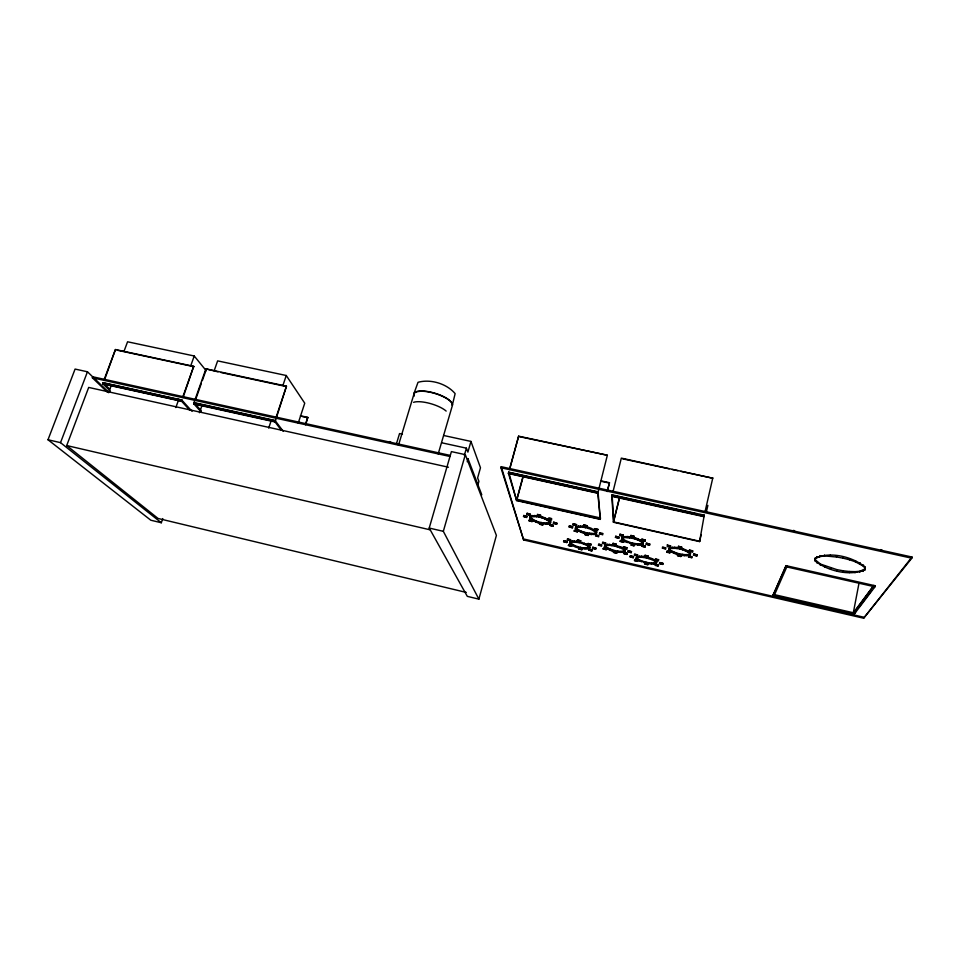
<?xml version="1.0" encoding="UTF-8"?>
<svg xmlns="http://www.w3.org/2000/svg" width="960" height="960" viewBox="0 0 960 960"><rect width="100%" height="100%" fill="white"/><g stroke="black" fill="none" stroke-linecap="round" stroke-linejoin="round"><path stroke-width="1.44" d="M864.864 570L865.164 567.072C852.42 556.56 830.52 551.316 815.232 558.06L815.148 561C828.168 571.224 849.324 576.228 864.864 570L865.164 567.072M529.668 518.016L529.776 517.296C536.52 515.34 545.388 517.836 550.428 522.684L550.272 523.392C543.504 525.264 534.768 522.804 529.668 518.016L530.052 516.3C536.784 514.332 545.652 516.828 550.692 521.688L550.536 522.396C543.768 524.28 535.02 521.82 529.932 517.02L530.052 516.3M704.004 516.288L611.82 495.948L613.464 522.252L699.588 541.584L704.256 515.16L612.108 494.832L611.844 496.344L703.932 516.672L704.256 515.16M707.88 505.392L706.272 512.412M612.84 492.42L621.324 458.124L712.752 478.212L680.832 471.348M911.784 558.204L912 557.028L501.24 466.68L500.94 467.772L523.632 539.964L863.64 618.216L911.784 558.204L500.94 467.772M874.944 586.812L875.148 585.732L785.976 565.644L773.016 595.344L854.316 614.028L874.944 586.812L785.76 566.712L773.016 595.344M863.64 618.216L912 557.028M859.716 572.352L859.932 571.248L865.08 568.884M859.092 582.684L853.14 613.752L873.864 585.432L853.332 612.756L773.22 594.36M864.948 568.2L863.316 566.124L863.532 564.996M854.316 614.028L856.308 610.656M863.064 571.416L863.28 570.3M863.316 566.124L855.336 561.768L855.552 560.64M855.048 572.76L855.264 571.656L859.932 571.248M860.04 563.928L860.256 562.8M855.336 561.768L849.552 559.8L849.768 558.66M849.408 572.616L849.624 571.512L855.264 571.656M836.7 570.744L836.916 569.652L820.488 564.084L815.364 559.896L815.232 558.06M849.552 559.8L843.084 558.156L843.3 557.016M843.156 571.92L843.372 570.828L849.624 571.512M830.484 569.16L830.7 568.068M815.004 559.176C820.74 554.232 829.5 556.68 836.412 556.956L836.628 555.828M824.304 556.2L824.532 555.072M824.88 567.264L825.096 566.172M829.992 556.296L830.22 555.168M815.148 561L815.364 559.896M816.564 557.7L816.78 556.584M816.936 563.04L817.164 561.948M819.732 556.68L819.948 555.564M820.26 565.176L820.488 564.084M785.76 566.712L785.976 565.644M787.236 565.932L774.156 595.608L774.36 594.624M690.384 554.448L690.348 552.6C684.624 548.34 676.38 546.216 669.396 547.896L669.06 550.416C674.808 554.616 682.944 556.704 689.916 555.108L690.108 553.632C684.384 549.372 676.14 547.248 669.156 548.916L668.736 549.588M704.916 512.28L712.824 477.792M699.588 541.584L701.184 534.552M685.236 550.74L685.476 549.708M684.684 555.696L684.924 554.676L688.992 554.532L690.624 553.428M687.444 551.7L687.684 550.68M686.964 555.744L687.204 554.736M689.1 552.696L689.34 551.664M688.752 555.552L688.992 554.532M689.916 555.108L690.156 554.088M690.108 553.632L690.348 552.6M676.992 548.592L677.232 547.56M676.5 554.136L676.74 553.128L670.332 550.332L668.976 548.568M679.824 549.12L680.064 548.088M679.272 554.868L679.512 553.848L684.924 554.676M682.632 549.852L682.872 548.832M682.056 555.396L682.296 554.376M669.156 548.916L669.396 547.896M669.06 550.416L669.3 549.396M670.284 548.46L670.524 547.44M670.092 551.352L670.332 550.332M672.048 548.244L672.288 547.224M671.748 552.324L671.988 551.316M674.34 548.292L674.58 547.26M673.944 553.272L674.172 552.264M636.024 560.556L634.368 560.616L637.716 561.372L634.656 559.548L651.444 564.108L656.244 563.592L656.52 561.24C651.012 557.376 643.332 555.204 636.708 556.752L636.144 558.336L637.944 560.412L636.288 560.472M648.996 563.808L649.224 562.836L655.428 563.028L656.844 562.008M656.616 562.98L655.272 561.348L651.528 559.5L651.756 558.528M651.444 564.108L651.684 563.136M653.652 560.412L653.88 559.44M653.568 564.168L653.796 563.196M655.272 561.348L655.512 560.364M655.2 563.988L655.428 563.028M656.28 562.224L656.52 561.24M656.244 563.592L656.472 562.62M641.28 561.792L641.52 560.82L637.776 559.008L636.54 557.4M636.144 558.336L639.096 557.112L643.704 557.46L643.932 556.488M643.74 562.608L643.968 561.648L641.52 560.82M643.704 557.46L646.368 557.976L646.608 556.992M646.356 563.292L646.596 562.332L649.224 562.836M651.528 559.5L649.032 558.672L649.272 557.688M623.532 540.912L622.512 541.38L620.292 540.42L637.836 544.992L638.076 543.984L641.952 543.792L643.368 542.652C638.508 537.408 629.232 535.536 622.344 537.18L621.78 538.872L623.304 540.66L623.544 539.652L622.032 537.864M637.836 544.992L641.712 544.8L643.128 543.672L639.96 540.888L640.2 539.868M636.48 557.724L636.708 556.752M636.516 559.104L636.744 558.132M640.02 545.028L640.272 544.02M637.488 557.304L637.716 556.332M641.676 541.884L641.916 540.864M637.548 559.98L637.776 559.008M641.712 544.8L641.952 543.792M639.096 557.112L639.336 556.14M642.756 542.832L642.996 541.812M642.768 544.344L643.008 543.336M643.128 543.672L643.368 542.652M639.18 560.892L639.408 559.932M641.22 557.172L641.46 556.188M629.796 543.468L630.048 542.46L623.544 539.652M621.78 538.872L624.78 537.48L632.328 538.308L632.568 537.288M632.544 544.188L632.784 543.18L638.076 543.984M639.96 540.888L635.112 539.028L635.364 538.008M635.28 544.704L635.532 543.696M637.716 539.916L637.968 538.896M620.064 552.42L620.304 551.448L624.972 550.86L623.808 548.52L624.732 551.844C618.036 553.272 609.396 551.412 604.5 546.552L605.004 544.932C610.512 542.244 636.252 552.036 623.592 548.304M623.568 549.504L621.888 548.556L622.128 547.572M624.78 537.48L625.02 536.46M622.152 552.468L622.392 551.496M625.02 541.644L625.26 540.648M626.976 537.504L627.216 536.484M623.748 552.276L623.988 551.292M624.648 550.404L624.888 549.432M624.732 551.844L624.972 550.86M625.044 551.208L625.284 550.224M627.24 542.604L627.48 541.596M629.544 537.78L629.796 536.76M612.348 550.944L612.588 549.972L606.264 547.284L604.74 545.58M604.764 545.904L609.372 545.28L614.508 546.072L614.748 545.088M615 551.628L615.24 550.656L620.304 551.448M621.888 548.556L617.196 546.78L617.436 545.796M617.628 552.132L617.868 551.16M619.716 547.62L619.956 546.636M622.092 538.188L622.344 537.18M622.188 539.712L622.44 538.704M623.112 537.708L623.364 536.7M604.932 547.356L605.172 546.384M605.712 545.46L605.952 544.488M606.036 548.304C599.724 546.192 607.848 551.352 606.264 547.284M607.284 545.256L607.524 544.272M619.44 497.808L613.44 521.892L699.648 541.248M613.464 522.252L619.464 498.18M607.704 549.192L607.956 548.22M609.372 545.28L609.612 544.308M609.864 550.104L610.104 549.132M611.832 545.568L612.084 544.584M589.188 546.924L589.428 545.964L588.312 545.064L581.964 542.388L581.712 543.348L586.368 545.1L589.644 547.716L589.428 545.964M589.404 548.34L589.656 547.38C583.092 548.88 574.728 546.84 569.832 542.196L572.364 540.9L579.324 541.692L579.084 542.664L572.112 541.86L569.58 543.156C574.5 547.788 582.84 549.828 589.404 548.34L589.884 546.756M593.628 534.588L593.88 533.58L596.424 532.86L596.16 533.868C589.32 535.572 580.404 533.424 575.376 528.444L575.844 526.74C582.66 524.94 591.72 527.124 596.676 532.176L596.424 533.172C591.456 528.132 582.408 525.948 575.592 527.736L575.376 528.444M594.804 531.36L595.056 530.352M595.212 534.348L595.464 533.34M595.956 532.32L596.208 531.312M607.308 491.184L609.444 482.712L600.684 480.804M600.312 519.384L598.044 491.832L508.716 472.14L508.416 473.22L516.648 500.604L600.312 519.384L597.768 492.948L508.416 473.22M607.332 491.556L609.444 482.712M582.66 548.652L582.9 547.704M586.368 533.784L586.62 532.788L593.88 533.58M584.196 544.176L584.448 543.216M588.156 528.492L588.408 527.484M509.508 469.26L518.628 436.176L607.356 455.244L597.792 493.248L508.5 473.532L508.8 472.452L598.068 492.144M585.024 548.94L585.264 547.98M589.056 534.288L589.308 533.292M586.368 545.1L586.62 544.128M590.76 529.38L591.024 528.372M587.016 548.976L587.256 548.016M588.072 546.036L588.312 545.064M591.528 534.564L591.78 533.568M593.028 530.352L593.28 529.344M588.516 548.772L588.756 547.812M578.832 531.252L579.084 530.256L576.132 528.3L575.844 526.74M575.052 546.672L575.304 545.712M580.164 526.992L580.428 525.996M576.48 542.16L576.732 541.2M581.076 532.212L581.328 531.216L579.084 530.256M577.512 547.488L577.752 546.528M582.672 527.268L582.924 526.26M583.644 533.076L583.896 532.08L581.328 531.216M580.104 548.16L580.344 547.212M585.396 527.772L585.648 526.764M569.58 543.156L570.024 541.56M570.072 543.948L570.324 542.988M570.636 542.076L570.876 541.116M571.212 544.836L571.452 543.888M572.112 541.86L572.364 540.9M575.88 529.308L576.132 528.3M576.504 527.244L576.756 526.248M572.904 545.76L573.156 544.812M574.104 541.884L574.356 540.924M577.056 530.256L577.32 529.26M578.064 526.992L578.328 525.984M548.64 520.836L548.904 519.828M547.932 524.148L548.196 523.152M549.876 521.808L550.14 520.812M549.42 523.884L549.684 522.9M550.272 523.392L550.692 521.688M541.908 517.968L542.184 516.96M540.876 523.38L541.14 522.396M544.524 518.844L544.788 517.836M543.516 523.884L543.768 522.9M546.816 519.816L547.08 518.82M545.916 524.136L546.18 523.152M534.072 516.492L534.336 515.496M533.34 520.86L533.604 519.876M536.496 516.744L536.76 515.748M535.608 521.82L535.872 520.836M539.172 517.248L539.436 516.252M538.176 522.684L538.44 521.7M523.632 539.964L501.24 466.68M530.592 516.78L530.856 515.784M530.256 518.892L530.52 517.896M532.056 516.504L532.32 515.508M531.78 520.008L531.78 518.868M523.116 476.076L516.54 500.232L600.276 519.036L600.54 517.992L516.816 499.212M516.648 500.604L508.716 472.14M517.32 498.132L522.828 477.912M478.884 599.148L496.392 535.404L465.312 454.656L451.404 451.608L429.216 528.06L467.304 596.352L478.884 599.148L443.328 531.324L465.312 454.656M509.592 469.572L518.628 436.176M477.708 485.604L478.908 481.356L477.612 477.912L480.48 467.76L470.952 441.42L443.628 435.48M464.34 455.376L466.404 448.176L441.696 442.776M470.952 441.42L467.892 452.112L466.404 448.176M467.22 461.724L468.036 458.844L466.908 458.604M438.192 453.948L452.376 405.528A20.052 6.492 16.8 0 0 442.032 396.096A20.052 6.492 16.8 0 0 420.552 391.236L417.192 391.668A20.052 6.492 16.8 0 0 414.264 395.964M396.528 443.52L399.54 433.572L402.444 434.208M413.892 393.72L418.02 382.296C430.608 378.804 446.688 383.628 455.136 393.624L452.268 405.408A20.064 6.504 16.8 0 0 432.576 392.568A20.064 6.504 16.8 0 0 414.108 395.544M398.448 445.332L413.94 394.128M305.424 424.416L307.728 417.36L300.42 415.764M305.724 424.836L307.728 417.36M298.212 423.144L304.74 403.2L286.248 375.504L217.632 360.876L214.2 370.68M281.16 430.02L274.716 421.5L275.064 420.468L194.004 402.588L201.24 410.736M275.976 417.72L286.476 386.172L205.908 368.868L193.644 403.608L200.892 411.732M268.704 428.088L271.08 420.972M282.924 385.452L286.248 375.504M199.464 412.716L201.912 405.708M109.008 392.52L87.456 371.784L75.084 369.072L48 439.752L150.816 520.224L161.328 522.744L162.78 518.58M195.9 398.844L201.348 383.4M202.344 380.592L205.812 370.764M175.848 407.568L178.824 399.204M190.752 365.748L194.232 355.992L127.572 341.784L123.972 351.408M189.72 410.16L181.368 400.992L181.728 399.984L103.008 382.62L102.636 383.628L110.34 391.08M182.724 397.176L193.704 366.348L115.44 349.536L104.04 379.86M183.048 397.524L193.704 366.348M596.16 533.868L596.676 532.176M108.588 392.64L111.144 385.764M104.412 380.22L115.44 349.536M466.26 592.428L158.064 518.46L66.708 445.548L88.692 387.432L448.452 467.22M107.412 392.244L92.352 377.784L92.724 376.776L450.324 455.424M161.328 522.744L60.528 442.656L87.456 371.784M604.5 546.552L605.004 544.932M858.996 607.092L871.56 590.472M873.36 588.096L875.148 585.732M616.776 552.408L613.68 551.364L615.768 552.384M646.98 563.988L648.228 563.856L644.952 562.992L648 564.816L644.664 564.06L646.344 564.012M836.412 556.956L843.084 558.156M836.916 569.652L843.372 570.828M549.768 518.976C544.656 516.432 557.544 519.324 548.4 519.504M664.212 547.968L666.024 547.896L662.472 547.092L665.712 549.024L662.22 548.112L664.02 548.04M601.02 533.736L599.328 533.832L602.76 534.732L599.628 532.716L603.06 533.616L601.368 533.712M596.964 535.752L595.332 535.728L598.692 536.736L595.584 534.732L598.992 535.632L597.324 535.716M603.924 543.18L602.28 543.264L605.64 544.14L602.568 542.172L605.928 543.048L604.272 543.132M632.808 544.92L634.548 544.836L631.128 543.936L634.248 545.952L630.816 545.052L632.556 544.968M690.372 556.824L692.22 556.764L688.668 555.96L691.992 557.784L688.44 556.98L690.288 556.92M600.3 545.016L601.932 544.932L598.596 544.056L601.644 546.012L598.308 545.148L599.94 545.064M568.704 539.82L567.168 539.796L570.432 540.768L567.42 538.836L570.708 539.688L569.148 539.784M636.132 555.024L637.812 554.952L634.476 554.088L637.524 556.032L634.188 555.156L635.868 555.096M656.916 565.164L658.62 565.116L655.26 564.348L658.332 566.184L655.032 565.32L656.736 565.272M117.24 350.22L194.004 366.708M218.016 371.868L205.908 368.868M220.944 372.504L285.336 386.34M518.712 436.512L607.356 455.244M622.788 458.88L669.216 468.852M672.12 469.476L677.928 470.724M600.72 481.188L609.468 483.096M302.172 416.508L308.016 417.792M389.532 441.588L390.636 441.828M793.32 530.424L794.58 530.7M880.608 549.612L881.88 549.888M92.352 377.784L450.012 456.504M275.4 420.912L194.424 403.056L194.064 404.076L275.052 421.956L286.476 386.172M612.132 495.24L696.888 513.936M699.804 514.584L704.196 515.544M102.636 383.628L181.368 400.992M193.644 403.608L274.716 421.5M523.884 539.04L863.832 617.22M48 439.752L60.528 442.656M429.216 528.06L443.328 531.324M66.708 445.548L430.32 529.86M632.328 538.308L635.112 539.028M676.74 553.128L679.512 553.848M668.568 551.916L666.84 551.052L670.356 551.844L666.648 552.192L670.056 552.96L668.388 551.988M630.048 542.46L632.784 543.18M583.896 532.08L586.62 532.788M614.508 546.072L617.196 546.78M678.852 555.432C684.252 556.716 677.1 553.008 678.072 555.132M657.108 559.776L655.416 558.948L658.824 559.716L655.176 559.92L658.524 560.796L656.904 559.86M646.368 557.976L649.032 558.672M612.588 549.972L615.24 550.656M579.084 542.664L581.712 543.348M643.968 561.648L646.596 562.332M531.396 519.852C526.32 518.196 531.984 522.132 532.08 520.176M579.78 548.592C585.12 550.176 578.424 546.408 579.432 548.448M538.788 515.28L537.384 514.368L540.828 515.268L537.096 515.496L540.54 516.396L539.136 515.484M550.152 519.192L551.568 519.972L548.7 519.672M541.152 524.1L539.796 523.224L543.168 524.1L539.544 524.196L542.88 525.204L541.524 524.328M585.996 534.3L588.504 534.468L585.156 533.832M571.332 544.908L568.608 544.584L571.608 545.052M588.252 545.004L591.048 545.328L587.964 544.848M577.164 530.376C571.944 528.312 576.588 532.44 577.464 530.544M595.008 530.22C600.312 532.344 595.704 528.108 594.72 530.064M103.008 382.62L109.656 389.076M181.728 399.984L192.084 411.372M194.232 355.992L206.208 370.728M275.064 420.468L283.236 431.316M468.036 458.844L481.788 494.808M612.108 494.832L613.716 521.208M413.592 402.312A19.416 6.132 16.8 0 1 429.876 403.428A19.416 6.132 16.8 0 1 446.16 411.072M523.428 516.48L526.8 517.488L523.56 516.396M523.692 515.496L527.076 516.492L523.692 515.496M526.824 514.296L530.232 515.316L526.824 514.296M527.088 513.3L530.496 514.32L527.088 513.3M528.744 520.584L532.092 521.58L528.744 520.584M549.708 525.3L553.068 526.308L549.708 525.3M549.972 524.316L553.32 525.312L549.972 524.316M553.32 523.212L556.704 524.22L553.32 523.212M553.584 522.216L556.968 523.224L553.584 522.216M563.568 541.668L566.832 542.52L563.568 541.668M563.82 540.72L567.084 541.572L563.82 540.72M569.076 526.896L572.496 527.784L569.076 526.896M569.328 525.9L572.748 526.788L569.328 525.9M573.156 523.788L576.612 524.688L573.156 523.788M572.892 524.796L576.348 525.696L572.892 524.796M568.392 545.436L571.632 546.276L568.392 545.436M574.08 530.952L577.476 531.828L574.08 530.952M577.248 540.948L580.56 541.812L577.248 540.948M577.488 539.976L580.8 540.84L577.488 539.976M583.488 525.924L586.968 526.836L583.488 525.924M583.752 524.916L587.22 525.816L583.752 524.916M587.988 543.492L591.288 544.356L587.988 543.492M182.04 400.332L181.68 401.34L102.996 383.976L103.38 382.98L182.04 400.332M594.744 528.624L598.212 529.536L594.744 528.624M578.688 548.868L581.928 549.72L578.688 548.868M584.868 534.564L588.252 535.464L584.868 534.564M588.648 550.044L591.9 550.896L588.648 550.044M588.888 549.084L592.14 549.948L588.888 549.084M592.452 548.244L595.728 549.108L592.452 548.244M592.692 547.284L595.968 548.148L592.692 547.284M603.012 548.844L606.312 549.708L603.012 548.844M615.648 536.292L619.104 537.204L615.648 536.292M615.408 537.3L618.852 538.2L615.408 537.3M613.008 543.36L616.38 544.236L613.008 543.36M612.756 544.344L616.14 545.232L612.756 544.344M619.92 534.264L623.4 535.176L619.92 534.264M619.668 535.284L623.16 536.196L619.668 535.284M620.1 541.308L623.532 542.208L620.1 541.308M623.64 546.936L627.012 547.812L623.64 546.936M630.828 535.452L634.344 536.376L630.828 535.452M630.588 536.484L634.092 537.396L630.588 536.484M613.44 552.336L616.74 553.2L613.44 552.336M630.276 555.852L633.576 556.716L630.276 555.852M630.036 556.824L633.348 557.688L630.036 556.824M624 552.576L627.312 553.452L624 552.576M623.76 553.548L627.072 554.424L623.76 553.548M641.82 539.184L645.324 540.096L641.82 539.184M641.58 540.204L645.084 541.116L641.58 540.204M628.164 550.764L631.512 551.664L628.164 550.764M627.924 551.748L631.272 552.636L627.924 551.748M644.988 555.312L648.348 556.188L644.988 555.312M644.748 556.296L648.108 557.172L644.748 556.296M641.892 545.16L645.336 546.06L641.892 545.16M641.652 546.156L645.096 547.068L641.652 546.156M646.38 543.216L649.848 544.128L646.38 543.216M646.128 544.224L649.608 545.136L646.128 544.224M667.248 545.04L670.524 546.984L667.164 546.468L670.776 545.952L667.248 545.04M678.48 546.288L681.78 548.244L678.672 547.896L678.24 547.32L682.02 547.212L678.48 546.288M659.736 562.56L663.06 563.436L659.736 562.56M659.496 563.532L662.82 564.408L659.496 563.532M689.46 550.02L692.76 551.976L689.64 551.616L689.232 551.052L693 550.944L689.46 550.02M677.436 555.588L680.88 556.5L677.436 555.588M693.684 554.004L697.188 554.916L693.684 554.004M693.444 555.024L696.948 555.936L693.444 555.024"/></g></svg>
